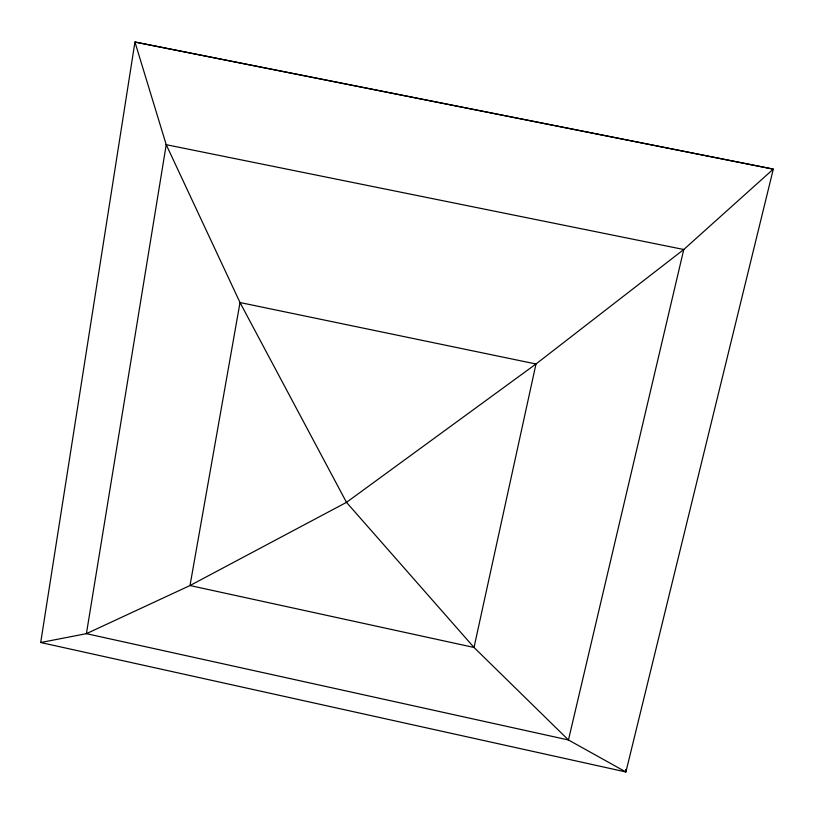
<?xml version="1.0" encoding="UTF-8"?>
<svg xmlns="http://www.w3.org/2000/svg" width="814" height="814" viewBox="0 0 814 814"><rect width="100%" height="100%" fill="white"/><g stroke="black" fill="none" stroke-linecap="round" stroke-linejoin="round"><path stroke-width="1.22" d="M40.7 642.521L134.941 42.033L773.3 169.129L625.905 771.967L40.7 642.521L86.406 633.668L190.008 585.541L346.489 502.36L535.988 363.99L683.77 249.511L773.3 169.129L134.941 42.033L166.219 144.689L240.018 302.543L346.489 502.36L474.023 647.466L568.457 739.977L625.905 771.967L625.59 769.596M166.219 144.689L86.406 633.668L568.457 739.977L683.77 249.511L166.219 144.689M240.018 302.543L190.008 585.541L474.023 647.466L535.988 363.99L240.018 302.543"/></g></svg>
